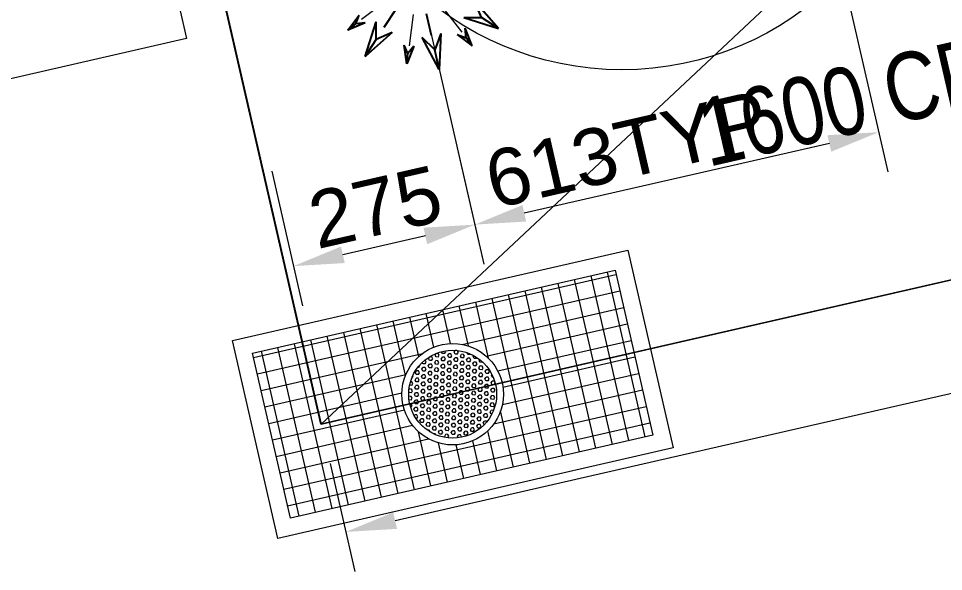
# Model space of a CAD drawing. Header units: millimetres. Extents: x 1667 to 847943, y 724 to 1832625.
# Drawn here: x 646213 to 647580, y 727498 to 728316 of the extents above; entities that cross this region are included whole.
import ezdxf

# ---------------------------------------------------------------- set-up
doc = ezdxf.new("R2010")
doc.units = ezdxf.units.MM
doc.linetypes.add('CENTER', pattern=[2, 1.25, -0.25, 0.25, -0.25])
doc.layers.get('Defpoints').update_dxf_attribs({"color": 140})
for name, color, linetype, lineweight in [('DIMENSION_MOFA', 66, 'CENTER', 15), ('FACILITY kitchen equipment', 152, 'Continuous', 0), ('GH - KIT - PLAN', 32, 'Continuous', 0), ('GH - KIT EQUIP.', 2, 'Continuous', 9), ('GH-GAS', 20, 'Continuous', 13), ('TEXT NAME', 250, 'Continuous', 0)]:
    doc.layers.add(name, color=color, linetype=linetype, lineweight=lineweight)
doc.layers.add('Fusible link', color=7, linetype='Continuous', true_color=0x30c200)
doc.layers.add('RI', color=81, linetype='Continuous')
doc.layers.add('SSEPL - DIMENSION', color=6, linetype='Continuous')
doc.layers.add('SSE SYS', color=7, linetype='Continuous', lineweight=15, true_color=0xeb0000)
doc.styles.add('arial', font='arial.ttf')
doc.styles.add('ARIALBOLD.8', font='arialbd.ttf', dxfattribs={"width": 0.8, "height": 2.5})
doc.styles.add('Note Text (ANSI)', font='arial.ttf')
doc.dimstyles.new('1.', dxfattribs={"dimscale": 30, "dimtxt": 2.8, "dimasz": 2.5, "dimexe": 2, "dimexo": 2, "dimgap": 0.5, "dimtad": 1, "dimdec": 0, "dimrnd": 1e-08, "dimdsep": 46, "dimtxsty": 'Note Text (ANSI)', "dimcen": 0, "dimdle": 6, "dimclrd": 256, "dimclre": 256, "dimclrt": 256, "dimadec": 1, "dimazin": 2, "dimtfac": 0.785714, "dimtdec": 0, "dimtofl": 0, "dimtmove": 0, "dimatfit": 3, "dimfxl": 1, "dimtolj": 1, "dimlwd": -1, "dimlwe": -1, "dimarcsym": 1})
doc.dimstyles.new('KIT-DIM', dxfattribs={"dimscale": 35, "dimtxt": 2, "dimasz": 1.5, "dimexe": 0.5, "dimexo": 1, "dimgap": 1, "dimtad": 0, "dimdec": 0, "dimtxsty": 'arial', "dimcen": 0, "dimdle": 1, "dimclrd": 251, "dimclre": 251, "dimclrt": 1, "dimadec": 0, "dimazin": 0, "dimtfac": 1, "dimtdec": 0, "dimtix": 1, "dimtmove": 0, "dimatfit": 3, "dimfxl": 1, "dimlwd": -1, "dimarcsym": 0})

# ---------------------------------------------------------------- blocks, each defined once
blk = doc.blocks.new('GR600')
at = {"layer": 'GH - KIT EQUIP.', "true_color": 0x262627}
h = blk.add_hatch(dxfattribs=at)
h.set_pattern_fill('ANSI37', color=250, scale=200, angle=45)
h.set_pattern_definition([(90, (269578.89, 3638601.525), (-25, -5e-15), []), (180, (269578.89, 3638601.525), (5e-15, -25), [])])
h.paths.add_polyline_path([(505118.7, 156615), (505118.7, 156365), (505668.2, 156365), (505668.2, 156615)])
h.paths.add_polyline_path([(505468.4, 156490, 1), (505318.4, 156490, 1)], flags=16)
h.paths.add_polyline_path([(505458.4, 156490, 1), (505328.4, 156490, 1)], flags=0)
h = blk.add_hatch(dxfattribs=at)
h.set_pattern_fill('HEX', color=250, scale=25, angle=45)
h.set_pattern_definition([(45, (270639.0354, 3638601.525), (-3.827327723, 3.827327723), [3.125, -6.25]), (165, (270639.0354, 3638601.525), (-1.400899175, -5.228226898), [3.125, -6.25]), (105, (270641.245, 3638603.735), (-5.228226898, -1.400899175), [3.125, -6.25])])
h.paths.add_polyline_path([(505458.4, 156490, 1), (505328.4, 156490, 1)])
at = {"layer": 'GH - KIT EQUIP.'}
blk.add_lwpolyline([(505693.2, 156340), (505093.7, 156340), (505093.7, 156640), (505693.2, 156640), (505693.2, 156340)], dxfattribs=at)
blk.add_lwpolyline([(505668.2, 156615), (505668.2, 156365), (505118.7, 156365), (505118.7, 156615)], close=True, dxfattribs=at)
for radius in [75, 65]:
    blk.add_circle((505393.4, 156490), radius, dxfattribs=at)
blk = doc.blocks.new('*D309')
at = {"layer": 'Defpoints', "color": 0, "transparency": 16777216}
for p in [(1179138.5, -1312457), (1179413.5, -1312484.4), (1179138.5, -1312660.8)]:
    blk.add_point(p, dxfattribs=at)
at = {"layer": 'SSE SYS', "color": 7, "transparency": 16777216}
for p, q in [((1179138.5, -1312517), (1179138.5, -1312720.8)), ((1179413.5, -1312544.4), (1179413.5, -1312720.8)), ((1179338.5, -1312660.8), (1179213.5, -1312660.8))]:
    blk.add_line(p, q, dxfattribs=at)
for points in [[(1179213.5, -1312648.3), (1179213.5, -1312673.3), (1179138.5, -1312660.8)], [(1179338.5, -1312673.3), (1179338.5, -1312648.3), (1179413.5, -1312660.8)]]:
    blk.add_solid(points, dxfattribs=at)
at = {"layer": 'SSE SYS', "color": 7, "transparency": 16777216, "insert": (1179276, -1312602.9), "char_height": 84, "attachment_point": 5, "style": 'Note Text (ANSI)'}
blk.add_mtext('\\A1;275', dxfattribs=at)
blk = doc.blocks.new('*D310')
at = {"layer": 'Defpoints', "color": 0, "transparency": 16777216}
for p in [(1179413.5, -1312283.3), (1180026.1, -1312283.3), (1179413.5, -1312660.8)]:
    blk.add_point(p, dxfattribs=at)
at = {"layer": 'SSE SYS', "color": 7, "transparency": 16777216}
for p, q in [((1179413.5, -1312343.3), (1179413.5, -1312720.8)), ((1180026.1, -1312343.3), (1180026.1, -1312720.8)), ((1179951.1, -1312660.8), (1179488.5, -1312660.8))]:
    blk.add_line(p, q, dxfattribs=at)
for points in [[(1179488.5, -1312648.3), (1179488.5, -1312673.3), (1179413.5, -1312660.8)], [(1179951.1, -1312673.3), (1179951.1, -1312648.3), (1180026.1, -1312660.8)]]:
    blk.add_solid(points, dxfattribs=at)
at = {"layer": 'SSE SYS', "color": 7, "transparency": 16777216, "insert": (1179657.6, -1312602.9), "char_height": 84, "attachment_point": 5, "style": 'Note Text (ANSI)'}
blk.add_mtext('\\A1;613TYP', dxfattribs=at)
blk = doc.blocks.new('*D312')
at = {"layer": 'Defpoints', "color": 0, "transparency": 16777216}
for p in [(1179126, -1312897.5), (1181526.1, -1312897.5), (1181526.1, -1313061.1)]:
    blk.add_point(p, dxfattribs=at)
at = {"layer": 'SSE SYS', "color": 7, "transparency": 16777216}
for p, q in [((1179126, -1312957.5), (1179126, -1313121.1)), ((1181526.1, -1312957.5), (1181526.1, -1313121.1)), ((1179201, -1313061.1), (1181451.1, -1313061.1))]:
    blk.add_line(p, q, dxfattribs=at)
for points in [[(1179201, -1313048.6), (1179201, -1313073.6), (1179126, -1313061.1)], [(1181451.1, -1313073.6), (1181451.1, -1313048.6), (1181526.1, -1313061.1)]]:
    blk.add_solid(points, dxfattribs=at)
at = {"layer": 'SSE SYS', "color": 7, "transparency": 16777216, "insert": (1180326.1, -1313003.2), "char_height": 84, "attachment_point": 5, "style": 'Note Text (ANSI)'}
blk.add_mtext('\\A1;2400', dxfattribs=at)
blk = doc.blocks.new('as')
at = {"layer": 'RI', "color": 6}
for p, q in [((5465.8, 12710.1), (5481.9, 12687.3)), ((5468, 12682.3), (5465.8, 12710.1))]:
    blk.add_line(p, q, dxfattribs=at)
for points in [[(5465.8, 12710.1), (5470.9, 12696)], [(5468, 12682.3), (5470.9, 12696), (5481.9, 12687.3)]]:
    blk.add_lwpolyline(points, dxfattribs=at)
blk = doc.blocks.new('earsty')
at = {"layer": 'RI', "color": 3}
for p, q in [((5514.5, 12632.3), (5528.7, 12684)), ((5528.7, 12684), (5542.9, 12632.3))]:
    blk.add_line(p, q, dxfattribs=at)
for points in [[(5528.7, 12684), (5528.7, 12654)], [(5514.5, 12632.3), (5528.7, 12654), (5542.9, 12632.3)]]:
    blk.add_lwpolyline(points, dxfattribs=at)
blk = doc.blocks.new('N2 NOZZLE')
at = {"layer": 'RI', "color": 2}
for p, q in [((8849.9, 10451.9), (8849.9, 10418.8)), ((8787, 10426.6), (8809.9, 10402.7)), ((8915.4, 10424), (8891.5, 10401.1)), ((8759.4, 10365.1), (8792.4, 10365.1)), ((8940.7, 10361.8), (8907.6, 10361.8)), ((8787, 10295.6), (8809.9, 10319.5)), ((8915.4, 10298.2), (8891.5, 10321.1)), ((8849.9, 10270.3), (8849.9, 10303.4))]:
    blk.add_line(p, q, dxfattribs=at)
at = {"layer": 'RI', "color": 3}
blk.add_circle((8849.9, 10361.1), 17.7, dxfattribs=at)
at = {"layer": 'SSE SYS', "color": 3}
for p, q in [((8830.2, 10415.3), (8814, 10459.8)), ((8874.3, 10413.4), (8893.9, 10455.5)), ((8797.6, 10385.5), (8755, 10405.7)), ((8904.1, 10380.8), (8949.2, 10396.8)), ((8795.7, 10341.4), (8752.8, 10325.7)), ((8902.2, 10336.7), (8945.4, 10316.6)), ((8825.5, 10308.8), (8805.3, 10265.5)), ((8869.6, 10306.9), (8885.6, 10263.1))]:
    blk.add_line(p, q, dxfattribs=at)
at = {"layer": 'SSE SYS', "color": 6}
blk.add_circle((8849.9, 10361.1), 41.8, dxfattribs=at)
at = {"layer": 'SSEPL - DIMENSION'}
for name, p in [('earsty', (3321.2, -2180.5)), ('as', (3339.3, -2225.8))]:
    blk.add_blockref(name, p, dxfattribs=at)
at = {"layer": 'SSEPL - DIMENSION', "xscale": -1}
for name, p, rotation in [('as', (13242.5, -2658.2), 355.000000000404), ('earsty', (3639.9, -2316.2), 313.8692790201218), ('as', (2641.1, -1896), 309.4931779048613), ('earsty', (-3691.7, 4833.2), 270.0000000003189), ('as', (-4169.4, 5968.5), 265.0000000004954), ('earsty', (-4023.2, 15066.7), 226.1307608134773), ('earsty', (3321.2, 22902.7), 180), ('as', (-3462, 16461.1), 220.0000000005127)]:
    blk.add_blockref(name, p, dxfattribs=dict(at, rotation=rotation))
at = {"layer": 'SSEPL - DIMENSION'}
for name, p, rotation in [('earsty', (13555.6, -2511.9), 43.86927902025781), ('as', (13853.7, -2435.5), 44.99999999919728), ('earsty', (21391.6, 4836.4), 89.99999999968108), ('as', (21329, 4607.4), 88.89712622311059), ('earsty', (21528.5, 15567.9), 136.116081330813), ('as', (21646.8, 15364.8), 134.9999999992035)]:
    blk.add_blockref(name, p, dxfattribs=dict(at, rotation=rotation))
blk = doc.blocks.new('N2 NOZZLE - #01')
at = {"layer": 'SSEPL - DIMENSION'}
blk.add_blockref('N2 NOZZLE', (0, 0), dxfattribs=at)
blk = doc.blocks.new('FSS04')
at = {"layer": 'SSE SYS', "color": 30}
blk.add_lwpolyline([(1179126, -1311497.5), (1181526.1, -1311497.5), (1181526.1, -1312897.5), (1179126, -1312897.5)], close=True, dxfattribs=at)
at = {"layer": 'SSEPL - DIMENSION', "color": 6, "xscale": -1}
blk.add_blockref('N2 NOZZLE - #01', (1188263.4, -1322644.4), dxfattribs=at)
at = {"layer": 'SSE SYS'}
dim = blk.add_linear_dim(base=(1179413.5, -1312660.8), p1=(1180026.1, -1312283.3), p2=(1179413.5, -1312283.3), angle=180, text='<>TYP', dimstyle='1.', override={"dimclrd": 7, "dimclre": 7, "dimclrt": 7}, dxfattribs=at)
dim.commit()
dim.dimension.update_dxf_attribs({"geometry": '*D310', "text_midpoint": (1179657.6, -1312660.8), "dimtype": 128})
dim = blk.add_linear_dim(base=(1179138.5, -1312660.8), p1=(1179413.5, -1312484.4), p2=(1179138.5, -1312457), dimstyle='1.', override={"dimclrd": 7, "dimclre": 7, "dimclrt": 7}, dxfattribs=at)
dim.commit()
dim.dimension.update_dxf_attribs({"geometry": '*D309', "text_midpoint": (1179276, -1312660.8), "dimtype": 128})
dim = blk.add_aligned_dim(p1=(1179126, -1312897.5), p2=(1181526.1, -1312897.5), distance=-163.6, dimstyle='1.', override={"dimtxsty": 'Note Text (ANSI)', "dimclrd": 7, "dimclre": 7, "dimclrt": 7}, dxfattribs=at)
dim.commit()
dim.dimension.update_dxf_attribs({"geometry": '*D312', "text_midpoint": (1180326.1, -1313003.2)})
blk = doc.blocks.new('FURNITURE BOH')
at = {"layer": 'FACILITY kitchen equipment', "color": 6}
blk.add_circle((-18188.2, 17350, 19619.6), 450, dxfattribs=at)
at = {"layer": 'GH - KIT - PLAN', "color": 6, "lineweight": -2}
blk.add_line((-18838.7, 16500), (-16438.8, 17900), dxfattribs=at)
at = {"layer": 'GH - KIT EQUIP.'}
for points in [[(-18905.4, 17100), (-19505.7, 17100), (-19505.7, 17900), (-18905.4, 17900)], [(-18838.7, 16500), (-16438.8, 16500), (-16438.8, 17900), (-18838.7, 17900)]]:
    blk.add_lwpolyline(points, close=True, dxfattribs=at)
at = {"layer": 'Fusible link'}
blk.add_blockref('FSS04', (-1197964.9, 1329397.5), dxfattribs=at)
at = {"layer": 'GH - KIT EQUIP.', "lineweight": 15, "rotation": 359.9999999999999}
blk.add_blockref('GR600', (-524032.7, -139990.4, 0), dxfattribs=at)
at = {"layer": 'TEXT NAME', "insert": (-17589.1, 16842.7), "char_height": 100, "width": 692.651, "attachment_point": 3, "style": 'ARIALBOLD.8'}
blk.add_mtext('\\pxqc;{\\fArial|b0|i0|c0|p34;\\C0;1600 CFM}', dxfattribs=at)
at = {"layer": 'GH-GAS'}
blk.add_leader([(-18239.1, 17788.1), (-17635.7, 16845), (-17635.7, 16620.7)], dimstyle='KIT-DIM', dxfattribs=at)
blk = doc.blocks.new('ff')
at = {"color": 1, "rotation": 360}
blk.add_blockref('FURNITURE BOH', (69580.092, -18129.993), dxfattribs=at)

msp = doc.modelspace()

# ---------------------------------------------------------------- block references
at = {"layer": 'DIMENSION_MOFA', "rotation": 12.89632932256583}
msp.add_blockref('ff', (596835.137, 717980.215), dxfattribs=at)

doc.saveas('drawing.dxf')
